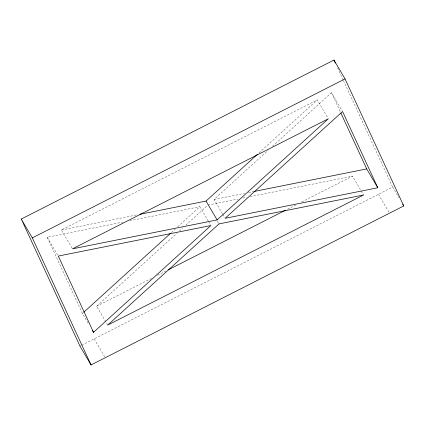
<?xml version="1.0" encoding="UTF-8"?>
<svg xmlns="http://www.w3.org/2000/svg" width="425" height="425" viewBox="0 0 425 425"><rect width="100%" height="100%" fill="white"/><g stroke="black" fill="none" stroke-linecap="round" stroke-linejoin="round"><path stroke-width="0.32" stroke-dasharray="2.12 1.59" d="M88.145 323.175L82.429 313.469L83.412 312.577M171.355 232.608L175.286 229.032M177.74 226.801L199.851 206.693L208.25 220.968M258.952 152.947L317.268 99.918L328.02 118.187M107.732 325.082L96.645 306.244L177.012 233.16M179.462 230.934L182.888 227.816M185.831 225.138L207.395 205.535M222.461 213.738L214.062 199.468L268.106 150.322M272.526 146.301L331.479 92.692L342.231 110.957M72.17 248.274L61.418 230.01L317.268 99.918M96.645 306.244L152.187 278.003M157.505 275.299L165.777 271.092M287.497 209.201L295.768 204.999M301.676 201.992L352.49 176.157L363.582 194.99M79.958 346.109L81.095 345.53M81.664 345.243L392.663 187.112L399.043 197.96M61.418 230.01L137.291 214.827M214.062 199.468L244.593 193.359M248.487 192.578L253.034 191.67M82.429 313.469L47.207 237.235L122.554 222.158M129.699 220.729L199.851 206.693M207.883 205.089L238.361 198.99M242.898 198.082L246.792 197.301M250.033 196.653L352.49 176.157M378.447 194.342L389.199 212.606M222.801 214.312L224.814 217.733M217.292 221.069L218.636 223.353M208.585 221.537L210.603 224.963M47.207 237.235L58.294 256.073M94.175 338.884L104.927 357.149M337.567 67.883L343.134 79.927M343.411 80.527L392.663 187.112M331.479 92.692L340.356 111.902"/><path stroke-width="0.64" d="M83.906 312.131L170.372 233.5M139.883 214.312L206.029 201.073L257.481 154.286M93.521 332.308L210.938 225.532L58.294 256.073L93.521 332.308L92.512 330.597M217.117 219.911L328.355 118.756L72.51 248.843L217.117 219.911L206.029 201.073M21.25 219.05L333.949 60.053L345.042 78.891L403.75 205.95L91.051 364.947L79.958 346.109L21.25 219.05L32.337 237.888L91.051 364.947M32.337 237.888L345.042 78.891M168.141 269.891L285.722 210.104M253.683 191.542L366.706 168.927L377.793 187.765L225.149 218.307L342.571 111.531L377.793 187.765M402.741 204.239L403.75 205.95M333.949 60.053L335.341 63.065M340.908 113.103L366.706 168.927M218.971 223.927L107.732 325.082L363.582 194.99L218.971 223.927"/></g></svg>
